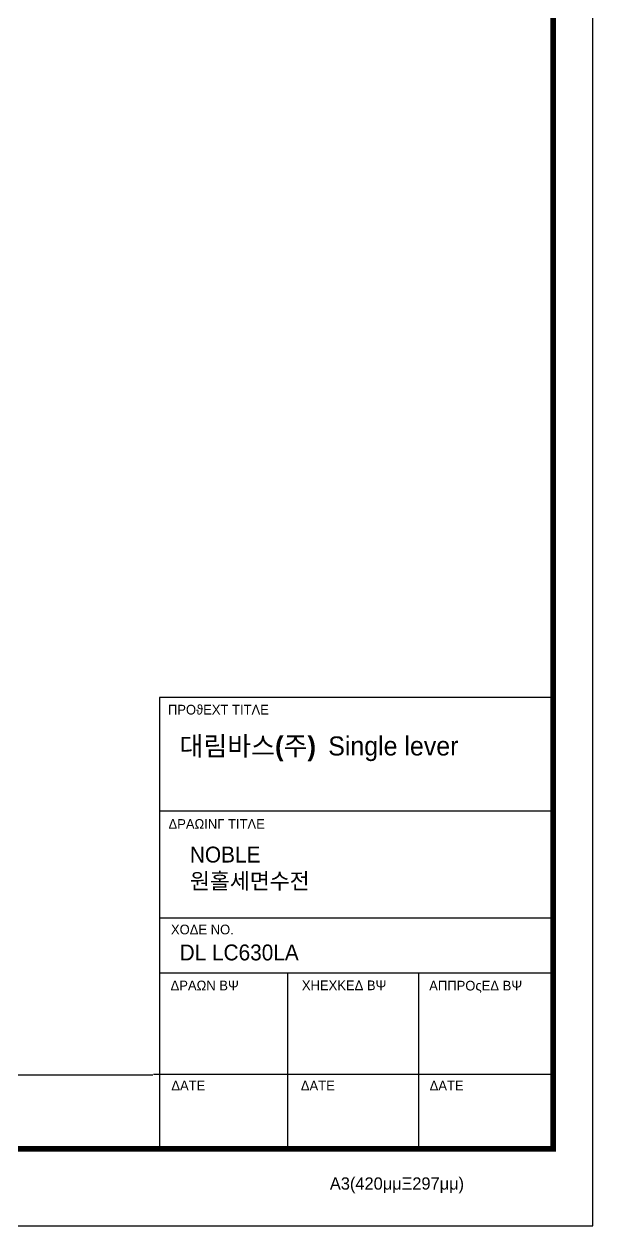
# Model space of a CAD drawing. Extents: x 1571 to 2360, y 0 to 579.
# Drawn here: x 2178 to 2360.5, y 0 to 385.8 of the extents above; entities that cross this region are included whole.
import ezdxf

# ---------------------------------------------------------------- set-up
doc = ezdxf.new("R2010")
doc.units = 0
doc.header["$LTSCALE"] = 10
doc.header["$MEASUREMENT"] = 0
doc.layers.get('0').update_dxf_attribs({"linetype": 'CONTINUOUS'})
doc.styles.get("Standard").update_dxf_attribs({"font": 'SYMBOL'})
doc.styles.add('단선완성형', font='')
doc.styles.get('단선완성형').set_extended_font_data('Gulim')

msp = doc.modelspace()

# ---------------------------------------------------------------- linework, layer by layer
at = {"color": 5, "lineweight": -3, "ltscale": 40}
for p, q in [((2347.69, 169.65), (2221.45, 169.65)), ((2347.69, 133.17), (2221.45, 133.17)), ((2347.69, 133.17), (2221.45, 133.17)), ((2347.69, 98.84), (2221.45, 98.84)), ((2347.69, 98.84), (2221.45, 98.84)), ((2347.69, 81.14), (2221.45, 81.14)), ((2347.69, 81.14), (2221.45, 81.14)), ((2262.45, 81.14), (2262.45, 24.78)), ((2304.54, 81.14), (2304.54, 24.78)), ((2347.69, 48.58), (2219.46, 48.58)), ((2347.69, 48.58), (2222.43, 48.58)), ((2347.69, 24.78), (2239.5, 24.78))]:
    msp.add_line(p, q, dxfattribs=at)
at = {"color": 5, "lineweight": -3, "ltscale": 0.5}
msp.add_line((2221.45, 169.65), (2221.45, 24.02), dxfattribs=at)
at = {"color": 5, "lineweight": -3}
msp.add_line((1583.29, 48.49), (2219.3, 48.49), dxfattribs=at)
at = {"lineweight": -3, "ltscale": 0.5}
msp.add_lwpolyline([(1570.59, 0), (2360.47, 0), (2360.47, 578.76), (1570.59, 578.76)], close=True, dxfattribs=at)
at = {"color": 5, "linetype": 'ByBlock', "lineweight": -3, "const_width": 1.82}
msp.add_lwpolyline([(1583.29, 24.78), (2347.69, 24.78), (2347.69, 565.32), (1583.29, 565.32)], close=True, dxfattribs=at)

# ---------------------------------------------------------------- texts
at = {"color": 5, "lineweight": -3, "ltscale": 40}
for s, height, p in [('PROJECT TITLE', 3.1171, (2224.12, 164.16)), ('DRAWING TITLE', 3.1171, (2224.32, 127.47)), ('CODE NO.', 3.117, (2225.1, 93.6)), ('DRAWN BY', 3.117, (2224.98, 75.63)), ('CHECKED BY', 3.117, (2267.1, 75.68)), ('APPROVED BY', 3.1171, (2307.94, 75.58)), ('DATE', 3.117, (2225.23, 43.5)), ('DATE', 3.117, (2266.77, 43.5)), ('DATE', 3.117, (2308.09, 43.5)), ('A3(420mmX297mm)', 3.9341, (2276.08, 11.66))]:
    msp.add_text(s, height=height, dxfattribs=at).set_placement(p)
at = {"lineweight": -3, "attachment_point": 1, "style": '단선완성형'}
for s, insert, char_height, width in [('{\\fPretendard Variable SemiBold|b0|i0|c129|p2;\\C7;대림바스(주)\\fGulimChe|b0|i0|c129|p49; }Single lever', (2227.83, 157.12), 6.1103, 98.2071), ('{\\fGulimChe|b0|i0|c129|p49; }NOBLE\\P{\\fGulimChe|b0|i0|c129|p49; 원홀세면수전 }', (2227.88, 121.76), 5.101, 85.8447), ('DL LC630LA', (2227.88, 90.34), 5.101, 85.8447)]:
    msp.add_mtext(s, dxfattribs=dict(at, insert=insert, char_height=char_height, width=width))

doc.saveas('drawing.dxf')
